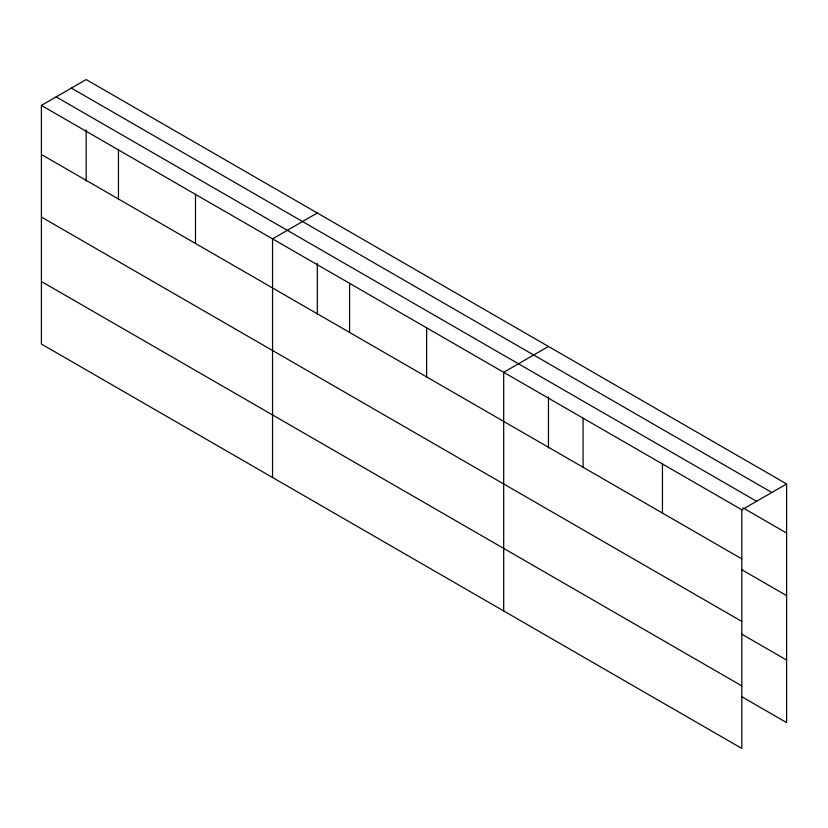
<?xml version="1.0" encoding="UTF-8"?>
<svg xmlns="http://www.w3.org/2000/svg" width="828" height="828" viewBox="0 0 828 828"><rect width="100%" height="100%" fill="white"/><g stroke="black" fill="none" stroke-linecap="round" stroke-linejoin="round"><path stroke-width="1.24" d="M317.31 314.443L317.31 263.387M548.457 447.896L548.457 396.829M41.4 105.415L741.826 509.8L741.826 748.44L41.4 344.044L41.4 105.415L86.174 79.56L786.6 483.956L786.6 722.585L741.878 696.772M317.31 213.013L272.547 238.857L272.547 477.497M548.457 346.466L503.683 372.31L503.683 610.94M741.826 509.8L786.6 483.956M71.394 88.099L771.831 492.484M56.169 96.886L756.606 501.271M742.995 507.874L786.6 533.046M41.4 154.505L741.826 558.9M741.878 569.778L786.6 595.601M41.4 217.05L741.826 621.445M741.878 634.217L786.6 660.04M41.4 281.499L741.826 685.884M662.452 463.97L662.452 513.07M583.067 418.14L583.067 467.23M426.637 327.826L426.637 376.926M349.592 283.342L349.592 332.442M195.491 194.383L195.491 243.473M118.445 149.899L118.445 198.989M86.174 129.934L86.174 180.99"/></g></svg>
